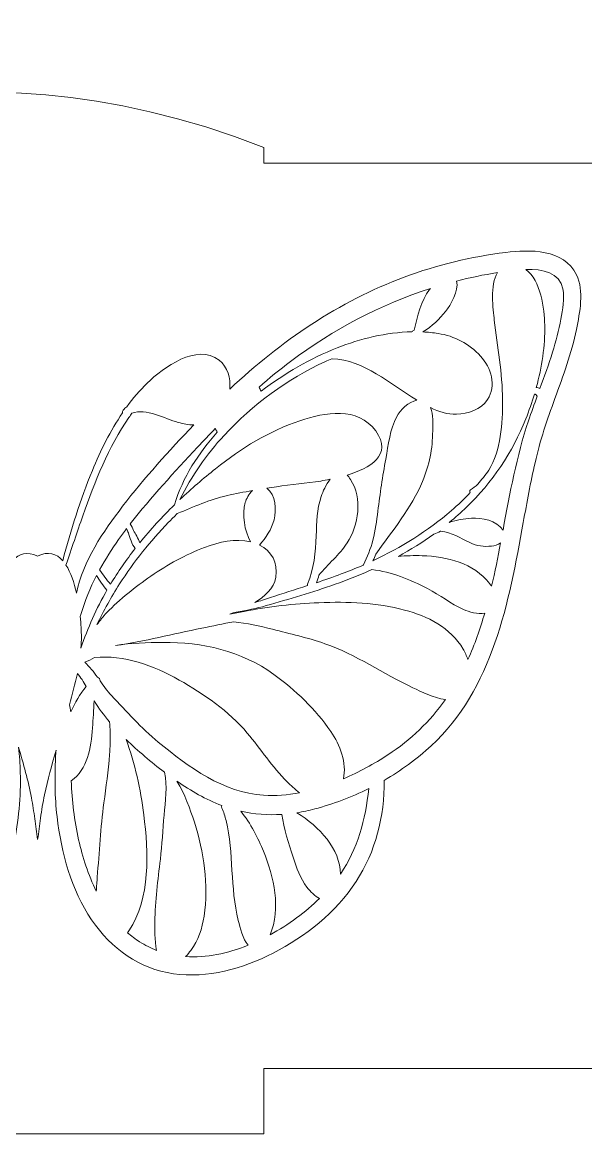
# Model space of a CAD drawing. Header units: millimetres. Extents: x -390 to 773, y -263 to 188.
# Drawn here: x 319.3 to 350.4, y -196.1 to -134.7 of the extents above; entities that cross this region are included whole.
import ezdxf

# ---------------------------------------------------------------- set-up
doc = ezdxf.new("R2010")
doc.units = ezdxf.units.MM
doc.header["$MEASUREMENT"] = 0
doc.layers.add('Layer 1', color=7, linetype='Continuous')

msp = doc.modelspace()

# ---------------------------------------------------------------- linework, layer by layer
at = {"layer": 'Layer 1', "color": 140, "lineweight": 18}
msp.add_open_spline([(150.1144, -192.49), (150.1144, -192.49), (150.1144, -145.6684), (150.1144, -145.6684), (150.1144, -145.6684), (150.1144, -145.6684), (150.0709, -142.6385), (153.3799, -142.49), (153.3799, -142.49), (153.3799, -142.49), (155.6145, -142.49), (155.6145, -142.49), (155.6145, -142.49), (155.6145, -142.49), (155.6145, -171.8706), (155.6145, -171.8706), (155.6145, -171.8706), (155.6145, -171.8706), (159.6145, -171.8706), (159.6145, -171.8706), (159.6145, -171.8706), (159.6145, -171.8706), (159.6145, -142.49), (159.6145, -142.49), (159.6145, -142.49), (159.6145, -142.49), (302.6146, -142.49), (302.6146, -142.49), (302.6146, -142.49), (302.6146, -142.49), (302.6146, -141.7025), (302.6146, -141.7025), (302.6146, -141.7025), (302.6146, -141.7025), (315.1467, -134.7134), (332.6146, -141.6368), (332.6146, -141.6368), (332.6146, -141.6368), (332.6146, -142.49), (332.6146, -142.49), (332.6146, -142.49), (332.6146, -142.49), (475.6146, -142.49), (475.6146, -142.49), (475.6146, -142.49), (475.6146, -142.49), (475.6146, -171.8706), (475.6146, -171.8706), (475.6146, -171.8706), (475.6146, -171.8706), (479.6146, -171.8706), (479.6146, -171.8706), (479.6146, -171.8706), (479.6146, -171.8706), (479.6146, -142.49), (479.6146, -142.49), (479.6146, -142.49), (479.6146, -142.49), (481.855, -142.49), (481.855, -142.49), (481.855, -142.49), (481.855, -142.49), (484.721, -142.3469), (485.1145, -145.5984), (485.1145, -145.5984), (485.1145, -145.5984), (485.1146, -192.49), (485.1146, -192.49), (485.1146, -192.49), (485.1146, -192.49), (436.7013, -192.49), (436.7013, -192.49), (436.7013, -192.49), (436.7013, -192.49), (436.7013, -196.09), (436.7013, -196.09), (436.7013, -196.09), (436.7013, -196.09), (406.7012, -196.09), (406.7012, -196.09), (406.7012, -196.09), (406.7012, -196.09), (406.7012, -192.49), (406.7012, -192.49), (406.7012, -192.49), (406.7012, -192.49), (332.6146, -192.49), (332.6146, -192.49), (332.6146, -192.49), (332.6146, -192.49), (332.6146, -196.09), (332.6146, -196.09), (332.6146, -196.09), (332.6146, -196.09), (302.6146, -196.09), (302.6146, -196.09), (302.6146, -196.09), (302.6146, -196.09), (302.6146, -192.49), (302.6146, -192.49), (302.6146, -192.49), (302.6146, -192.49), (228.5381, -192.49), (228.5381, -192.49), (228.5381, -192.49), (228.5381, -192.49), (228.5381, -196.09), (228.5381, -196.09), (228.5381, -196.09), (228.5381, -196.09), (198.5381, -196.09), (198.5381, -196.09), (198.5381, -196.09), (198.5381, -196.09), (198.5381, -192.49), (198.5381, -192.49), (198.5381, -192.49), (198.5381, -192.49), (150.1144, -192.49), (150.1144, -192.49)], degree=3, knots=[0, 0, 0, 0, 0.0322581, 0.0322581, 0.0322581, 0.0322581, 0.0645161, 0.0645161, 0.0645161, 0.0645161, 0.0967742, 0.0967742, 0.0967742, 0.0967742, 0.1290323, 0.1290323, 0.1290323, 0.1290323, 0.1612903, 0.1612903, 0.1612903, 0.1612903, 0.1935484, 0.1935484, 0.1935484, 0.1935484, 0.2258065, 0.2258065, 0.2258065, 0.2258065, 0.2580645, 0.2580645, 0.2580645, 0.2580645, 0.2903226, 0.2903226, 0.2903226, 0.2903226, 0.3225806, 0.3225806, 0.3225806, 0.3225806, 0.3548387, 0.3548387, 0.3548387, 0.3548387, 0.3870968, 0.3870968, 0.3870968, 0.3870968, 0.4193548, 0.4193548, 0.4193548, 0.4193548, 0.4516129, 0.4516129, 0.4516129, 0.4516129, 0.483871, 0.483871, 0.483871, 0.483871, 0.516129, 0.516129, 0.516129, 0.516129, 0.5483871, 0.5483871, 0.5483871, 0.5483871, 0.5806452, 0.5806452, 0.5806452, 0.5806452, 0.6129032, 0.6129032, 0.6129032, 0.6129032, 0.6451613, 0.6451613, 0.6451613, 0.6451613, 0.6774194, 0.6774194, 0.6774194, 0.6774194, 0.7096774, 0.7096774, 0.7096774, 0.7096774, 0.7419355, 0.7419355, 0.7419355, 0.7419355, 0.7741935, 0.7741935, 0.7741935, 0.7741935, 0.8064516, 0.8064516, 0.8064516, 0.8064516, 0.8387097, 0.8387097, 0.8387097, 0.8387097, 0.8709677, 0.8709677, 0.8709677, 0.8709677, 0.9032258, 0.9032258, 0.9032258, 0.9032258, 0.9354839, 0.9354839, 0.9354839, 0.9354839, 1, 1, 1, 1], dxfattribs=at)
at = {"layer": 'Layer 1', "color": 240, "lineweight": 9}
for points, knots in [([(290.3851, -148.5879), (290.6941, -147.9404), (291.3772, -147.5984), (292.022, -147.4572), (292.022, -147.4572), (293.5086, -147.1316), (295.159, -147.515), (296.6202, -147.8345), (296.6202, -147.8345), (298.8595, -148.3239), (301.0271, -149.1413), (303.0651, -150.2254), (303.0651, -150.2254), (305.4468, -151.4925), (307.5491, -153.1546), (309.5065, -155.0039), (309.5065, -155.0039), (309.4639, -154.5426), (309.5526, -154.0748), (309.8001, -153.6973), (309.8001, -153.6973), (310.6918, -152.3362), (312.6287, -153.4599), (313.5448, -154.1841), (313.5448, -154.1841), (314.1784, -154.6851), (314.7238, -155.2905), (315.2025, -155.9542), (315.2025, -155.9542), (315.2695, -156.0013), (315.3319, -156.0584), (315.3877, -156.1278), (315.3877, -156.1278), (315.4251, -156.1738), (315.4367, -156.23), (315.4309, -156.2836), (315.4309, -156.2836), (315.9412, -157.044), (316.3731, -157.8674), (316.7545, -158.6898), (316.7545, -158.6898), (317.6067, -160.5278), (318.2117, -162.4809), (318.7324, -164.445), (318.7324, -164.445), (319.0763, -164.0523), (319.5277, -163.9031), (320.1155, -164.2012), (320.1155, -164.2012), (320.7051, -163.9016), (321.1563, -164.0513), (321.5002, -164.445), (321.5002, -164.445), (321.9512, -162.7503), (322.4729, -161.0847), (323.1391, -159.4648), (323.1391, -159.4648), (323.5917, -158.3641), (324.1304, -157.2711), (324.8006, -156.2846), (324.8006, -156.2846), (324.7945, -156.2309), (324.8062, -156.1743), (324.8437, -156.1278), (324.8437, -156.1278), (324.9026, -156.0548), (324.9683, -155.9954), (325.0391, -155.9472), (325.0391, -155.9472), (325.3802, -155.4802), (325.7531, -155.0406), (326.1644, -154.6406), (326.1644, -154.6406), (327.0546, -153.7748), (328.9232, -152.4214), (330.1344, -153.3747), (330.1344, -153.3747), (330.6216, -153.7581), (330.7861, -154.3675), (330.7254, -154.9715), (330.7254, -154.9715), (333.5611, -152.3168), (336.7506, -150.1332), (340.3656, -148.7862), (340.3656, -148.7862), (342.1739, -148.1122), (344.0673, -147.6645), (345.9731, -147.4273), (345.9731, -147.4273), (347.2797, -147.2647), (349.1878, -147.2084), (349.8798, -148.6579), (349.8798, -148.6579), (350.3125, -149.5644), (350.0658, -150.7347), (349.8767, -151.6734), (349.8767, -151.6734), (349.6128, -152.9838), (349.1382, -154.2426), (348.6852, -155.4911), (348.6852, -155.4911), (348.2623, -156.6569), (347.8688, -157.8206), (347.5915, -159.0349), (347.5915, -159.0349), (347.3426, -160.1249), (347.1403, -161.2273), (346.9438, -162.3288), (346.9438, -162.3288), (346.1545, -166.755), (345.2355, -171.5439), (341.8581, -174.664), (341.8581, -174.664), (341.0618, -175.3999), (340.1833, -176.0378), (339.251, -176.576), (339.251, -176.576), (339.2904, -178.5533), (338.7767, -180.5197), (337.7092, -182.1604), (337.7092, -182.1604), (336.5849, -183.8888), (334.903, -185.1929), (333.1277, -186.1106), (333.1277, -186.1106), (331.4317, -186.9875), (329.508, -187.5216), (327.611, -187.2513), (327.611, -187.2513), (325.7302, -186.9835), (324.187, -185.8717), (323.093, -184.275), (323.093, -184.275), (321.9613, -182.6234), (321.4265, -180.5679), (321.1881, -178.577), (321.1881, -178.577), (321.058, -177.4901), (321.0528, -176.3978), (321.1033, -175.3056), (321.1033, -175.3056), (321.1092, -175.1719), (321.1183, -175.0391), (321.1293, -174.9063), (321.1293, -174.9063), (320.8942, -175.7226), (320.6705, -176.5406), (320.4931, -177.3756), (320.4931, -177.3756), (320.4028, -177.8012), (320.3352, -178.2311), (320.2743, -178.6622), (320.2743, -178.6622), (320.2193, -179.0532), (320.1688, -179.445), (320.1142, -179.836), (320.1142, -179.836), (320.0593, -179.4557), (320.0087, -179.0746), (319.955, -178.6938), (319.955, -178.6938), (319.9007, -178.3077), (319.8426, -177.9222), (319.7704, -177.5387), (319.7704, -177.5387), (319.5925, -176.5939), (319.3341, -175.6676), (319.062, -174.7476), (319.062, -174.7476), (319.1098, -175.2099), (319.1471, -175.6736), (319.1579, -176.1411), (319.1579, -176.1411), (319.1887, -177.4777), (319.0632, -178.8226), (318.7993, -180.1304), (318.7993, -180.1304), (318.3441, -182.3861), (317.3052, -184.6129), (315.527, -186.0302), (315.527, -186.0302), (312.3277, -188.5801), (307.8525, -186.9755), (304.9514, -184.7373), (304.9514, -184.7373), (302.4261, -182.789), (300.9144, -179.8697), (300.9797, -176.5725), (300.9797, -176.5725), (299.041, -175.4642), (297.3527, -173.9103), (296.1841, -171.938), (296.1841, -171.938), (293.8714, -168.0355), (293.6068, -163.2702), (292.6108, -158.9081), (292.6108, -158.9081), (292.0344, -156.3828), (290.8364, -154.065), (290.324, -151.5212), (290.324, -151.5212), (290.1337, -150.5768), (289.9558, -149.4871), (290.3851, -148.5879)], [0, 0, 0, 0, 0.0192308, 0.0192308, 0.0192308, 0.0192308, 0.0384615, 0.0384615, 0.0384615, 0.0384615, 0.0576923, 0.0576923, 0.0576923, 0.0576923, 0.0769231, 0.0769231, 0.0769231, 0.0769231, 0.0961538, 0.0961538, 0.0961538, 0.0961538, 0.1153846, 0.1153846, 0.1153846, 0.1153846, 0.1346154, 0.1346154, 0.1346154, 0.1346154, 0.1538462, 0.1538462, 0.1538462, 0.1538462, 0.1730769, 0.1730769, 0.1730769, 0.1730769, 0.1923077, 0.1923077, 0.1923077, 0.1923077, 0.2115385, 0.2115385, 0.2115385, 0.2115385, 0.2307692, 0.2307692, 0.2307692, 0.2307692, 0.25, 0.25, 0.25, 0.25, 0.2692308, 0.2692308, 0.2692308, 0.2692308, 0.2884615, 0.2884615, 0.2884615, 0.2884615, 0.3076923, 0.3076923, 0.3076923, 0.3076923, 0.3269231, 0.3269231, 0.3269231, 0.3269231, 0.3461538, 0.3461538, 0.3461538, 0.3461538, 0.3653846, 0.3653846, 0.3653846, 0.3653846, 0.3846154, 0.3846154, 0.3846154, 0.3846154, 0.4038462, 0.4038462, 0.4038462, 0.4038462, 0.4230769, 0.4230769, 0.4230769, 0.4230769, 0.4423077, 0.4423077, 0.4423077, 0.4423077, 0.4615385, 0.4615385, 0.4615385, 0.4615385, 0.4807692, 0.4807692, 0.4807692, 0.4807692, 0.5, 0.5, 0.5, 0.5, 0.5192308, 0.5192308, 0.5192308, 0.5192308, 0.5384615, 0.5384615, 0.5384615, 0.5384615, 0.5576923, 0.5576923, 0.5576923, 0.5576923, 0.5769231, 0.5769231, 0.5769231, 0.5769231, 0.5961538, 0.5961538, 0.5961538, 0.5961538, 0.6153846, 0.6153846, 0.6153846, 0.6153846, 0.6346154, 0.6346154, 0.6346154, 0.6346154, 0.6538462, 0.6538462, 0.6538462, 0.6538462, 0.6730769, 0.6730769, 0.6730769, 0.6730769, 0.6923077, 0.6923077, 0.6923077, 0.6923077, 0.7115385, 0.7115385, 0.7115385, 0.7115385, 0.7307692, 0.7307692, 0.7307692, 0.7307692, 0.75, 0.75, 0.75, 0.75, 0.7692308, 0.7692308, 0.7692308, 0.7692308, 0.7884615, 0.7884615, 0.7884615, 0.7884615, 0.8076923, 0.8076923, 0.8076923, 0.8076923, 0.8269231, 0.8269231, 0.8269231, 0.8269231, 0.8461538, 0.8461538, 0.8461538, 0.8461538, 0.8653846, 0.8653846, 0.8653846, 0.8653846, 0.8846154, 0.8846154, 0.8846154, 0.8846154, 0.9038462, 0.9038462, 0.9038462, 0.9038462, 0.9230769, 0.9230769, 0.9230769, 0.9230769, 0.9423077, 0.9423077, 0.9423077, 0.9423077, 0.9615385, 0.9615385, 0.9615385, 0.9615385, 1, 1, 1, 1]), ([(348.5574, -152.9371), (348.5574, -152.9371), (348.5574, -152.9371), (348.5574, -152.9371), (348.5574, -152.9371), (348.7464, -152.3364), (348.9042, -151.7258), (349.0224, -151.1058), (349.0224, -151.1058), (349.1229, -150.5782), (349.2267, -149.9754), (349.1251, -149.4398), (349.1251, -149.4398), (348.9527, -148.5311), (348.0031, -148.341), (347.0805, -148.3623), (347.0805, -148.3623), (347.9099, -148.9723), (348.1, -150.5207), (348.1243, -151.4437), (348.1243, -151.4437), (348.155, -152.5892), (347.9693, -153.7564), (347.6617, -154.8766), (347.6617, -154.8766), (347.7294, -154.8807), (347.801, -154.903), (347.8647, -154.938), (347.8647, -154.938), (348.1061, -154.275), (348.3451, -153.6111), (348.5574, -152.9371)], [0, 0, 0, 0, 0.1111111, 0.1111111, 0.1111111, 0.1111111, 0.2222222, 0.2222222, 0.2222222, 0.2222222, 0.3333333, 0.3333333, 0.3333333, 0.3333333, 0.4444444, 0.4444444, 0.4444444, 0.4444444, 0.5555556, 0.5555556, 0.5555556, 0.5555556, 0.6666667, 0.6666667, 0.6666667, 0.6666667, 0.7777778, 0.7777778, 0.7777778, 0.7777778, 1, 1, 1, 1]), ([(343.2513, -149.0048), (343.2513, -149.0048), (343.2513, -149.0048), (343.2513, -149.0048), (343.2513, -149.0048), (343.403, -149.5491), (342.9322, -150.3254), (342.6471, -150.6858), (342.6471, -150.6858), (342.3355, -151.0798), (341.8834, -151.5173), (341.3942, -151.8146), (341.3942, -151.8146), (341.6784, -151.8283), (341.9606, -151.8545), (342.2384, -151.8986), (342.2384, -151.8986), (343.1441, -152.0422), (343.95, -152.458), (344.582, -153.1513), (344.582, -153.1513), (345.1617, -153.7873), (345.4747, -154.7764), (344.9653, -155.5528), (344.9653, -155.5528), (344.5956, -156.1163), (343.874, -156.3391), (343.2551, -156.3602), (343.2551, -156.3602), (342.7594, -156.377), (342.2724, -156.2164), (341.8148, -155.9955), (341.8148, -155.9955), (341.9818, -156.3757), (341.9382, -156.9145), (341.9373, -157.2792), (341.9373, -157.2792), (341.9351, -158.2553), (341.7491, -159.1703), (341.3767, -160.0651), (341.3767, -160.0651), (340.7614, -161.5429), (339.717, -162.7795), (338.8024, -164.077), (338.8024, -164.077), (338.7531, -164.2051), (338.6972, -164.3287), (338.6341, -164.4467), (338.6341, -164.4467), (340.1856, -163.719), (341.6628, -162.8076), (342.9737, -161.6785), (342.9737, -161.6785), (343.336, -161.3665), (343.684, -161.0324), (344.0158, -160.6789), (344.0158, -160.6789), (343.9806, -160.6457), (343.9753, -160.5754), (344.0238, -160.5425), (344.0238, -160.5425), (344.1684, -160.4445), (344.301, -160.3378), (344.4236, -160.2237), (344.4236, -160.2237), (344.6372, -159.9751), (344.8426, -159.7183), (345.0398, -159.4539), (345.0398, -159.4539), (345.7021, -158.3414), (345.812, -156.8794), (345.7989, -155.5696), (345.7989, -155.5696), (345.784, -154.0795), (345.5145, -152.6375), (345.34, -151.1659), (345.34, -151.1659), (345.2664, -150.5476), (345.1004, -149.2245), (345.512, -148.5373), (345.512, -148.5373), (344.7485, -148.659), (343.9944, -148.8148), (343.2513, -149.0048)], [0, 0, 0, 0, 0.0454545, 0.0454545, 0.0454545, 0.0454545, 0.0909091, 0.0909091, 0.0909091, 0.0909091, 0.1363636, 0.1363636, 0.1363636, 0.1363636, 0.1818182, 0.1818182, 0.1818182, 0.1818182, 0.2272727, 0.2272727, 0.2272727, 0.2272727, 0.2727273, 0.2727273, 0.2727273, 0.2727273, 0.3181818, 0.3181818, 0.3181818, 0.3181818, 0.3636364, 0.3636364, 0.3636364, 0.3636364, 0.4090909, 0.4090909, 0.4090909, 0.4090909, 0.4545455, 0.4545455, 0.4545455, 0.4545455, 0.5, 0.5, 0.5, 0.5, 0.5454545, 0.5454545, 0.5454545, 0.5454545, 0.5909091, 0.5909091, 0.5909091, 0.5909091, 0.6363636, 0.6363636, 0.6363636, 0.6363636, 0.6818182, 0.6818182, 0.6818182, 0.6818182, 0.7272727, 0.7272727, 0.7272727, 0.7272727, 0.7727273, 0.7727273, 0.7727273, 0.7727273, 0.8181818, 0.8181818, 0.8181818, 0.8181818, 0.8636364, 0.8636364, 0.8636364, 0.8636364, 0.9090909, 0.9090909, 0.9090909, 0.9090909, 1, 1, 1, 1]), ([(334.0794, -153.4478), (334.0794, -153.4478), (334.0794, -153.4478), (334.0794, -153.4478), (334.0794, -153.4478), (333.4838, -153.8948), (332.9057, -154.3669), (332.3426, -154.8582), (332.3426, -154.8582), (332.3807, -154.9392), (332.4224, -155.0162), (332.4659, -155.0887), (332.4659, -155.0887), (333.75, -154.0965), (335.1644, -153.2807), (336.6536, -152.6955), (336.6536, -152.6955), (337.9372, -152.1915), (339.3759, -151.8371), (340.7848, -151.8061), (340.7848, -151.8061), (340.8271, -151.7729), (340.8702, -151.7407), (340.9139, -151.709), (340.9139, -151.709), (341.0956, -150.9478), (341.2856, -150.0874), (341.7697, -149.471), (341.7697, -149.471), (341.7817, -149.4559), (341.7955, -149.4384), (341.8114, -149.4192), (341.8114, -149.4192), (339.0514, -150.304), (336.4562, -151.6642), (334.0794, -153.4478)], [0, 0, 0, 0, 0.1, 0.1, 0.1, 0.1, 0.2, 0.2, 0.2, 0.2, 0.3, 0.3, 0.3, 0.3, 0.4, 0.4, 0.4, 0.4, 0.5, 0.5, 0.5, 0.5, 0.6, 0.6, 0.6, 0.6, 0.7, 0.7, 0.7, 0.7, 0.8, 0.8, 0.8, 0.8, 1, 1, 1, 1]), ([(339.3426, -158.8351), (339.3426, -158.8351), (339.3426, -158.8351), (339.3426, -158.8351), (339.3426, -158.8351), (339.4866, -158.0332), (339.5768, -157.2119), (339.9556, -156.484), (339.9556, -156.484), (340.1383, -156.133), (340.6065, -155.6658), (341.0628, -155.5797), (341.0628, -155.5797), (341.0558, -155.5757), (341.0486, -155.5715), (341.0416, -155.5674), (341.0416, -155.5674), (339.573, -154.6804), (338.1494, -153.3565), (336.3753, -153.3007), (336.3753, -153.3007), (336.3728, -153.3005), (336.3705, -153.2998), (336.3681, -153.2996), (336.3681, -153.2996), (336.247, -153.3506), (336.1268, -153.4024), (336.0087, -153.4555), (336.0087, -153.4555), (333.9118, -154.3977), (331.9997, -155.8202), (330.4133, -157.5312), (330.4133, -157.5312), (329.4497, -158.5707), (328.6101, -159.7742), (327.977, -161.0705), (327.977, -161.0705), (328.6112, -160.47), (329.2706, -159.9016), (329.9445, -159.3667), (329.9445, -159.3667), (331.3879, -158.2208), (332.8728, -157.3002), (334.6064, -156.7184), (334.6064, -156.7184), (335.9777, -156.2584), (337.7957, -155.9047), (338.7883, -157.2833), (338.7883, -157.2833), (339.7493, -158.6179), (338.4634, -159.3395), (337.204, -159.7205), (337.204, -159.7205), (337.2689, -159.7794), (337.3338, -159.857), (337.398, -159.9569), (337.398, -159.9569), (338.0691, -161.0022), (337.8501, -162.4793), (337.2123, -163.462), (337.2123, -163.462), (336.7847, -164.1208), (336.1485, -164.636), (335.6543, -165.2486), (335.6543, -165.2486), (335.6151, -165.3878), (335.5679, -165.526), (335.5115, -165.6624), (335.5115, -165.6624), (335.9726, -165.5091), (336.4321, -165.3504), (336.8881, -165.1802), (336.8881, -165.1802), (337.2916, -165.0293), (337.6923, -164.8675), (338.0893, -164.6941), (338.0893, -164.6941), (338.0966, -164.6892), (338.1038, -164.6841), (338.1113, -164.6794), (338.1113, -164.6794), (338.3088, -164.2224), (338.5127, -163.7923), (338.6395, -163.3046), (338.6395, -163.3046), (338.7754, -162.7827), (338.8464, -162.2421), (338.9113, -161.7069), (338.9113, -161.7069), (339.0287, -160.7386), (339.1707, -159.7936), (339.3426, -158.8351)], [0, 0, 0, 0, 0.0416667, 0.0416667, 0.0416667, 0.0416667, 0.0833333, 0.0833333, 0.0833333, 0.0833333, 0.125, 0.125, 0.125, 0.125, 0.1666667, 0.1666667, 0.1666667, 0.1666667, 0.2083333, 0.2083333, 0.2083333, 0.2083333, 0.25, 0.25, 0.25, 0.25, 0.2916667, 0.2916667, 0.2916667, 0.2916667, 0.3333333, 0.3333333, 0.3333333, 0.3333333, 0.375, 0.375, 0.375, 0.375, 0.4166667, 0.4166667, 0.4166667, 0.4166667, 0.4583333, 0.4583333, 0.4583333, 0.4583333, 0.5, 0.5, 0.5, 0.5, 0.5416667, 0.5416667, 0.5416667, 0.5416667, 0.5833333, 0.5833333, 0.5833333, 0.5833333, 0.625, 0.625, 0.625, 0.625, 0.6666667, 0.6666667, 0.6666667, 0.6666667, 0.7083333, 0.7083333, 0.7083333, 0.7083333, 0.75, 0.75, 0.75, 0.75, 0.7916667, 0.7916667, 0.7916667, 0.7916667, 0.8333333, 0.8333333, 0.8333333, 0.8333333, 0.875, 0.875, 0.875, 0.875, 0.9166667, 0.9166667, 0.9166667, 0.9166667, 1, 1, 1, 1]), ([(347.229, -156.7216), (347.229, -156.7216), (347.229, -156.7216), (347.229, -156.7216), (347.229, -156.7216), (347.3836, -156.2641), (347.5472, -155.8103), (347.7123, -155.3568), (347.7123, -155.3568), (347.7066, -155.3521), (347.7007, -155.3482), (347.6955, -155.3429), (347.6955, -155.3429), (347.6794, -155.3277), (347.6658, -155.3102), (347.6547, -155.2904), (347.6547, -155.2904), (347.6577, -155.2945), (347.6596, -155.2972), (347.6618, -155.3004), (347.6618, -155.3004), (347.6623, -155.3009), (347.6625, -155.3011), (347.6634, -155.3016), (347.6634, -155.3016), (347.6628, -155.3014), (347.6624, -155.301), (347.662, -155.3008), (347.662, -155.3008), (347.6863, -155.3345), (347.6632, -155.3049), (347.6538, -155.2955), (347.6538, -155.2955), (347.6524, -155.2944), (347.6521, -155.2941), (347.651, -155.2931), (347.651, -155.2931), (347.6436, -155.2877), (347.6362, -155.2823), (347.6286, -155.2775), (347.6286, -155.2775), (347.6158, -155.2692), (347.6022, -155.262), (347.5888, -155.2548), (347.5888, -155.2548), (347.5846, -155.2536), (347.5671, -155.2465), (347.5563, -155.2433), (347.5563, -155.2433), (347.416, -155.7097), (347.2564, -156.167), (347.0833, -156.6089), (347.0833, -156.6089), (346.3537, -158.4711), (345.2147, -160.1293), (343.8032, -161.491), (343.8032, -161.491), (343.498, -161.7853), (343.1803, -162.0656), (342.8528, -162.3331), (342.8528, -162.3331), (343.2496, -162.1992), (343.6643, -162.1288), (344.08, -162.1056), (344.08, -162.1056), (344.6403, -162.0744), (345.4781, -162.2156), (345.8234, -162.7569), (345.8234, -162.7569), (346.2023, -160.7169), (346.5698, -158.6728), (347.229, -156.7216)], [0, 0, 0, 0, 0.0526316, 0.0526316, 0.0526316, 0.0526316, 0.1052632, 0.1052632, 0.1052632, 0.1052632, 0.1578947, 0.1578947, 0.1578947, 0.1578947, 0.2105263, 0.2105263, 0.2105263, 0.2105263, 0.2631579, 0.2631579, 0.2631579, 0.2631579, 0.3157895, 0.3157895, 0.3157895, 0.3157895, 0.3684211, 0.3684211, 0.3684211, 0.3684211, 0.4210526, 0.4210526, 0.4210526, 0.4210526, 0.4736842, 0.4736842, 0.4736842, 0.4736842, 0.5263158, 0.5263158, 0.5263158, 0.5263158, 0.5789474, 0.5789474, 0.5789474, 0.5789474, 0.6315789, 0.6315789, 0.6315789, 0.6315789, 0.6842105, 0.6842105, 0.6842105, 0.6842105, 0.7368421, 0.7368421, 0.7368421, 0.7368421, 0.7894737, 0.7894737, 0.7894737, 0.7894737, 0.8421053, 0.8421053, 0.8421053, 0.8421053, 0.8947368, 0.8947368, 0.8947368, 0.8947368, 1, 1, 1, 1]), ([(325.1589, -156.5367), (325.1589, -156.5367), (325.1589, -156.5367), (325.1589, -156.5367), (325.1589, -156.5367), (324.0348, -158.1752), (323.2704, -160.0786), (322.611, -161.9627), (322.611, -161.9627), (322.2942, -162.8683), (321.9917, -163.7802), (321.679, -164.6867), (321.679, -164.6867), (321.9408, -165.0959), (322.1273, -165.6566), (322.2575, -166.2394), (322.2575, -166.2394), (322.6204, -164.4479), (323.7395, -162.8368), (324.8105, -161.4385), (324.8105, -161.4385), (326.0191, -159.8608), (327.3725, -158.3842), (328.7431, -156.9528), (328.7431, -156.9528), (328.4562, -156.9464), (328.1623, -156.8899), (327.872, -156.8096), (327.872, -156.8096), (327.1576, -156.6123), (326.0999, -156.0181), (325.3255, -156.3003), (325.3255, -156.3003), (325.2692, -156.3786), (325.2133, -156.4575), (325.1589, -156.5367)], [0, 0, 0, 0, 0.1, 0.1, 0.1, 0.1, 0.2, 0.2, 0.2, 0.2, 0.3, 0.3, 0.3, 0.3, 0.4, 0.4, 0.4, 0.4, 0.5, 0.5, 0.5, 0.5, 0.6, 0.6, 0.6, 0.6, 0.7, 0.7, 0.7, 0.7, 0.8, 0.8, 0.8, 0.8, 1, 1, 1, 1]), ([(325.4188, -162.7863), (325.4188, -162.7863), (325.4188, -162.7863), (325.4188, -162.7863), (325.4188, -162.7863), (325.4963, -162.9515), (325.6781, -163.2151), (325.7558, -163.458), (325.7558, -163.458), (326.3548, -162.7195), (327.0001, -162.0196), (327.6775, -161.3584), (327.6775, -161.3584), (328.1307, -159.8371), (329.0026, -158.507), (330.0399, -157.3438), (330.0399, -157.3438), (330.0017, -157.2805), (329.9647, -157.2165), (329.9292, -157.152), (329.9292, -157.152), (329.5984, -157.4906), (329.2723, -157.8335), (328.9501, -158.18), (328.9501, -158.18), (327.6725, -159.5529), (326.3867, -160.9229), (325.2344, -162.4125), (325.2344, -162.4125), (325.2978, -162.5355), (325.3592, -162.6596), (325.4188, -162.7863)], [0, 0, 0, 0, 0.1111111, 0.1111111, 0.1111111, 0.1111111, 0.2222222, 0.2222222, 0.2222222, 0.2222222, 0.3333333, 0.3333333, 0.3333333, 0.3333333, 0.4444444, 0.4444444, 0.4444444, 0.4444444, 0.5555556, 0.5555556, 0.5555556, 0.5555556, 0.6666667, 0.6666667, 0.6666667, 0.6666667, 0.7777778, 0.7777778, 0.7777778, 0.7777778, 1, 1, 1, 1]), ([(335.7734, -160.9092), (335.7734, -160.9092), (335.7734, -160.9092), (335.7734, -160.9092), (335.7734, -160.9092), (335.8668, -160.628), (336.0484, -160.2379), (336.2763, -159.9514), (336.2763, -159.9514), (336.0818, -159.9912), (335.9067, -160.0224), (335.7633, -160.0467), (335.7633, -160.0467), (334.9474, -160.1847), (334.1216, -160.2361), (333.3051, -160.3654), (333.3051, -160.3654), (333.1297, -160.3929), (332.9542, -160.4203), (332.779, -160.4476), (332.779, -160.4476), (333.2726, -160.8187), (333.3223, -161.6292), (333.1744, -162.1904), (333.1744, -162.1904), (333.0345, -162.7216), (332.7214, -163.1754), (332.3778, -163.5818), (332.3778, -163.5818), (333.04, -163.9091), (333.4042, -164.5647), (333.2703, -165.3609), (333.2703, -165.3609), (333.1653, -165.9862), (332.6478, -166.433), (332.1207, -166.7545), (332.1207, -166.7545), (332.4028, -166.6689), (332.6832, -166.5747), (332.9698, -166.4812), (332.9698, -166.4812), (333.6514, -166.259), (334.3353, -166.046), (335.0168, -165.8249), (335.0168, -165.8249), (335.0139, -165.7974), (335.0173, -165.7681), (335.0298, -165.7368), (335.0298, -165.7368), (335.3767, -164.873), (335.4623, -163.9972), (335.5008, -163.0679), (335.5008, -163.0679), (335.5314, -162.3251), (335.5385, -161.6173), (335.7734, -160.9092)], [0, 0, 0, 0, 0.0666667, 0.0666667, 0.0666667, 0.0666667, 0.1333333, 0.1333333, 0.1333333, 0.1333333, 0.2, 0.2, 0.2, 0.2, 0.2666667, 0.2666667, 0.2666667, 0.2666667, 0.3333333, 0.3333333, 0.3333333, 0.3333333, 0.4, 0.4, 0.4, 0.4, 0.4666667, 0.4666667, 0.4666667, 0.4666667, 0.5333333, 0.5333333, 0.5333333, 0.5333333, 0.6, 0.6, 0.6, 0.6, 0.6666667, 0.6666667, 0.6666667, 0.6666667, 0.7333333, 0.7333333, 0.7333333, 0.7333333, 0.8, 0.8, 0.8, 0.8, 0.8666667, 0.8666667, 0.8666667, 0.8666667, 1, 1, 1, 1]), ([(323.922, -167.3281), (323.922, -167.3281), (323.922, -167.3281), (323.922, -167.3281), (323.922, -167.3281), (324.661, -166.5591), (325.5049, -165.8975), (326.3726, -165.2976), (326.3726, -165.2976), (327.297, -164.6585), (328.2872, -164.1158), (329.3283, -163.7173), (329.3283, -163.7173), (330.1481, -163.4035), (331.0215, -163.2021), (331.8766, -163.4067), (331.8766, -163.4067), (331.5354, -162.7877), (331.405, -161.9164), (331.5831, -161.2344), (331.5831, -161.2344), (331.6354, -161.035), (331.7832, -160.7685), (331.9764, -160.5763), (331.9764, -160.5763), (331.5078, -160.6547), (331.0405, -160.7415), (330.5759, -160.8492), (330.5759, -160.8492), (329.6158, -161.0722), (328.7378, -161.4721), (327.8294, -161.8432), (327.8294, -161.8432), (327.6685, -162.0028), (327.5088, -162.1629), (327.352, -162.3234), (327.352, -162.3234), (326.3399, -163.36), (325.4292, -164.5041), (324.6378, -165.7328), (324.6378, -165.7328), (324.1745, -166.4522), (323.7707, -167.2041), (323.3925, -167.971), (323.3925, -167.971), (323.5539, -167.7448), (323.7291, -167.5291), (323.922, -167.3281)], [0, 0, 0, 0, 0.0769231, 0.0769231, 0.0769231, 0.0769231, 0.1538462, 0.1538462, 0.1538462, 0.1538462, 0.2307692, 0.2307692, 0.2307692, 0.2307692, 0.3076923, 0.3076923, 0.3076923, 0.3076923, 0.3846154, 0.3846154, 0.3846154, 0.3846154, 0.4615385, 0.4615385, 0.4615385, 0.4615385, 0.5384615, 0.5384615, 0.5384615, 0.5384615, 0.6153846, 0.6153846, 0.6153846, 0.6153846, 0.6923077, 0.6923077, 0.6923077, 0.6923077, 0.7692308, 0.7692308, 0.7692308, 0.7692308, 0.8461538, 0.8461538, 0.8461538, 0.8461538, 1, 1, 1, 1]), ([(325.5094, -163.7675), (325.5094, -163.7675), (325.5094, -163.7675), (325.5094, -163.7675), (325.5094, -163.7675), (325.3119, -163.5756), (325.2072, -163.1212), (325.1248, -162.9159), (325.1248, -162.9159), (325.093, -162.8367), (325.0615, -162.7573), (325.0316, -162.6775), (325.0316, -162.6775), (324.8819, -162.8755), (324.7344, -163.0753), (324.59, -163.278), (324.59, -163.278), (324.2143, -163.806), (323.8559, -164.3636), (323.5361, -164.945), (323.5361, -164.945), (323.7328, -165.2169), (323.9223, -165.4947), (324.1369, -165.7509), (324.1369, -165.7509), (324.5539, -165.0621), (325.0143, -164.4011), (325.5094, -163.7675)], [0, 0, 0, 0, 0.125, 0.125, 0.125, 0.125, 0.25, 0.25, 0.25, 0.25, 0.375, 0.375, 0.375, 0.375, 0.5, 0.5, 0.5, 0.5, 0.625, 0.625, 0.625, 0.625, 0.75, 0.75, 0.75, 0.75, 1, 1, 1, 1]), ([(345.1945, -165.8597), (345.1945, -165.8597), (345.1945, -165.8597), (345.1945, -165.8597), (345.1945, -165.8597), (345.3799, -165.0659), (345.5396, -164.2639), (345.6918, -163.4595), (345.6918, -163.4595), (345.541, -163.5614), (345.3463, -163.6216), (345.1885, -163.6385), (345.1885, -163.6385), (344.7622, -163.6844), (344.3797, -163.6301), (343.9855, -163.4491), (343.9855, -163.4491), (343.4626, -163.209), (342.9692, -162.86), (342.3844, -162.8242), (342.3844, -162.8242), (342.3776, -162.8239), (342.3714, -162.8221), (342.3649, -162.821), (342.3649, -162.821), (342.2431, -162.8795), (342.123, -162.9421), (341.9975, -162.9862), (341.9975, -162.9862), (341.3701, -163.4348), (340.7136, -163.8407), (340.0394, -164.2085), (340.0394, -164.2085), (340.4775, -164.1659), (340.9189, -164.1567), (341.357, -164.1722), (341.357, -164.1722), (342.7404, -164.2209), (344.1756, -164.5606), (345.0913, -165.72), (345.0913, -165.72), (345.1263, -165.7645), (345.1612, -165.8114), (345.1945, -165.8597)], [0, 0, 0, 0, 0.0833333, 0.0833333, 0.0833333, 0.0833333, 0.1666667, 0.1666667, 0.1666667, 0.1666667, 0.25, 0.25, 0.25, 0.25, 0.3333333, 0.3333333, 0.3333333, 0.3333333, 0.4166667, 0.4166667, 0.4166667, 0.4166667, 0.5, 0.5, 0.5, 0.5, 0.5833333, 0.5833333, 0.5833333, 0.5833333, 0.6666667, 0.6666667, 0.6666667, 0.6666667, 0.75, 0.75, 0.75, 0.75, 0.8333333, 0.8333333, 0.8333333, 0.8333333, 1, 1, 1, 1]), ([(343.8876, -169.9089), (343.8876, -169.9089), (343.8876, -169.9089), (343.8876, -169.9089), (343.8876, -169.9089), (344.2604, -169.0726), (344.5592, -168.2125), (344.8114, -167.3376), (344.8114, -167.3376), (344.4211, -167.4145), (343.9628, -167.2834), (343.6409, -167.1397), (343.6409, -167.1397), (342.9418, -166.8269), (342.3337, -166.3327), (341.6525, -165.9845), (341.6525, -165.9845), (340.6532, -165.474), (339.6837, -165.0596), (338.5788, -164.9357), (338.5788, -164.9357), (338.5235, -164.9606), (338.4685, -164.9861), (338.4132, -165.0109), (338.4132, -165.0109), (337.1914, -165.5538), (335.925, -165.9774), (334.652, -166.3663), (334.652, -166.3663), (334.0176, -166.5601), (333.3818, -166.7476), (332.7444, -166.9293), (332.7444, -166.9293), (332.1876, -167.0879), (331.6537, -167.1797), (331.0891, -167.2888), (331.0891, -167.2888), (331.0302, -167.3003), (330.9714, -167.3146), (330.9134, -167.3318), (330.9134, -167.3318), (330.85, -167.3556), (330.7867, -167.3798), (330.7229, -167.4023), (330.7229, -167.4023), (330.9877, -167.3507), (331.2522, -167.2993), (331.5153, -167.2474), (331.5153, -167.2474), (332.8791, -166.9789), (334.2674, -166.8252), (335.6534, -166.7662), (335.6534, -166.7662), (337.2333, -166.6987), (338.8482, -166.7679), (340.3879, -167.1703), (340.3879, -167.1703), (341.6481, -167.4998), (342.9215, -168.1358), (343.6207, -169.3326), (343.6207, -169.3326), (343.7137, -169.492), (343.808, -169.691), (343.8876, -169.9089)], [0, 0, 0, 0, 0.0588235, 0.0588235, 0.0588235, 0.0588235, 0.1176471, 0.1176471, 0.1176471, 0.1176471, 0.1764706, 0.1764706, 0.1764706, 0.1764706, 0.2352941, 0.2352941, 0.2352941, 0.2352941, 0.2941176, 0.2941176, 0.2941176, 0.2941176, 0.3529412, 0.3529412, 0.3529412, 0.3529412, 0.4117647, 0.4117647, 0.4117647, 0.4117647, 0.4705882, 0.4705882, 0.4705882, 0.4705882, 0.5294118, 0.5294118, 0.5294118, 0.5294118, 0.5882353, 0.5882353, 0.5882353, 0.5882353, 0.6470588, 0.6470588, 0.6470588, 0.6470588, 0.7058824, 0.7058824, 0.7058824, 0.7058824, 0.7647059, 0.7647059, 0.7647059, 0.7647059, 0.8235294, 0.8235294, 0.8235294, 0.8235294, 0.8823529, 0.8823529, 0.8823529, 0.8823529, 1, 1, 1, 1]), ([(322.5068, -169.2742), (322.5068, -169.2742), (322.5068, -169.2742), (322.5068, -169.2742), (322.5068, -169.2742), (322.8747, -168.1501), (323.3623, -167.0838), (323.9446, -166.0758), (323.9446, -166.0758), (323.7279, -165.8241), (323.533, -165.55), (323.3688, -165.2573), (323.3688, -165.2573), (323.0107, -165.9494), (322.7114, -166.6727), (322.506, -167.4188), (322.506, -167.4188), (322.4966, -167.4526), (322.4804, -167.4793), (322.4606, -167.5008), (322.4606, -167.5008), (322.5097, -167.9595), (322.5291, -168.3666), (322.53, -168.645), (322.53, -168.645), (322.5306, -168.8548), (322.5222, -169.0645), (322.5068, -169.2742)], [0, 0, 0, 0, 0.125, 0.125, 0.125, 0.125, 0.25, 0.25, 0.25, 0.25, 0.375, 0.375, 0.375, 0.375, 0.5, 0.5, 0.5, 0.5, 0.625, 0.625, 0.625, 0.625, 0.75, 0.75, 0.75, 0.75, 1, 1, 1, 1]), ([(339.462, -175.166), (339.462, -175.166), (339.462, -175.166), (339.462, -175.166), (339.462, -175.166), (340.7276, -174.3419), (341.7833, -173.3219), (342.6376, -172.1166), (342.6376, -172.1166), (341.9973, -172.0288), (341.311, -171.6818), (340.8401, -171.4582), (340.8401, -171.4582), (339.2061, -170.6824), (337.6979, -169.6275), (335.9872, -169.0322), (335.9872, -169.0322), (335.0458, -168.7044), (334.0524, -168.473), (333.0878, -168.2292), (333.0878, -168.2292), (332.3874, -168.0519), (331.6674, -167.9062), (330.9455, -167.8154), (330.9455, -167.8154), (330.3568, -167.9308), (329.769, -168.0532), (329.1812, -168.1701), (329.1812, -168.1701), (327.5981, -168.4844), (326.0217, -168.9074), (324.4223, -169.1263), (324.4223, -169.1263), (324.4217, -169.1264), (324.4212, -169.1269), (324.4206, -169.1271), (324.4206, -169.1271), (325.2836, -168.9929), (326.1736, -168.965), (327.0399, -168.9576), (327.0399, -168.9576), (329.1919, -168.9396), (331.3704, -169.4174), (333.1627, -170.7237), (333.1627, -170.7237), (334.3482, -171.588), (335.4711, -172.6446), (336.3131, -173.8776), (336.3131, -173.8776), (336.8089, -174.6032), (337.2075, -175.6354), (337.005, -176.4958), (337.005, -176.4958), (337.8757, -176.1201), (338.7067, -175.6577), (339.462, -175.166)], [0, 0, 0, 0, 0.0666667, 0.0666667, 0.0666667, 0.0666667, 0.1333333, 0.1333333, 0.1333333, 0.1333333, 0.2, 0.2, 0.2, 0.2, 0.2666667, 0.2666667, 0.2666667, 0.2666667, 0.3333333, 0.3333333, 0.3333333, 0.3333333, 0.4, 0.4, 0.4, 0.4, 0.4666667, 0.4666667, 0.4666667, 0.4666667, 0.5333333, 0.5333333, 0.5333333, 0.5333333, 0.6, 0.6, 0.6, 0.6, 0.6666667, 0.6666667, 0.6666667, 0.6666667, 0.7333333, 0.7333333, 0.7333333, 0.7333333, 0.8, 0.8, 0.8, 0.8, 0.8666667, 0.8666667, 0.8666667, 0.8666667, 1, 1, 1, 1]), ([(323.418, -170.8806), (323.418, -170.8806), (323.418, -170.8806), (323.418, -170.8806), (323.418, -170.8806), (323.4998, -170.9027), (323.5663, -170.9954), (323.5633, -171.0841), (323.5633, -171.0841), (323.7629, -171.3643), (323.9628, -171.6433), (324.1903, -171.8877), (324.1903, -171.8877), (325.028, -172.788), (325.8345, -173.6816), (326.7814, -174.4613), (326.7814, -174.4613), (328.4748, -175.8555), (330.3765, -177.2559), (332.5948, -177.396), (332.5948, -177.396), (333.2536, -177.4379), (333.922, -177.3841), (334.5861, -177.2579), (334.5861, -177.2579), (334.3263, -177.0642), (334.0918, -176.8423), (333.9063, -176.6587), (333.9063, -176.6587), (333.0802, -175.8398), (332.4397, -174.8528), (331.692, -173.9619), (331.692, -173.9619), (330.6729, -172.7482), (329.2804, -171.8005), (327.9357, -171.0346), (327.9357, -171.0346), (326.5014, -170.2179), (324.8982, -169.6395), (323.251, -169.7949), (323.251, -169.7949), (323.0793, -169.89), (322.9047, -169.9776), (322.7253, -170.0532), (322.7253, -170.0532), (322.9843, -170.2956), (323.2048, -170.5842), (323.418, -170.8806)], [0, 0, 0, 0, 0.0769231, 0.0769231, 0.0769231, 0.0769231, 0.1538462, 0.1538462, 0.1538462, 0.1538462, 0.2307692, 0.2307692, 0.2307692, 0.2307692, 0.3076923, 0.3076923, 0.3076923, 0.3076923, 0.3846154, 0.3846154, 0.3846154, 0.3846154, 0.4615385, 0.4615385, 0.4615385, 0.4615385, 0.5384615, 0.5384615, 0.5384615, 0.5384615, 0.6153846, 0.6153846, 0.6153846, 0.6153846, 0.6923077, 0.6923077, 0.6923077, 0.6923077, 0.7692308, 0.7692308, 0.7692308, 0.7692308, 0.8461538, 0.8461538, 0.8461538, 0.8461538, 1, 1, 1, 1]), ([(321.9494, -172.7881), (321.9494, -172.7881), (321.9494, -172.7881), (321.9494, -172.7881), (321.9494, -172.7881), (322.1752, -172.2914), (322.4517, -171.7991), (322.7918, -171.3951), (322.7918, -171.3951), (322.6512, -171.1342), (322.5025, -170.8847), (322.3072, -170.6702), (322.3072, -170.6702), (322.188, -171.2547), (322.0317, -171.8342), (321.8655, -172.4068), (321.8655, -172.4068), (321.9022, -172.5326), (321.9298, -172.6597), (321.9494, -172.7881)], [0, 0, 0, 0, 0.1666667, 0.1666667, 0.1666667, 0.1666667, 0.3333333, 0.3333333, 0.3333333, 0.3333333, 0.5, 0.5, 0.5, 0.5, 0.6666667, 0.6666667, 0.6666667, 0.6666667, 1, 1, 1, 1]), ([(322.3781, -179.8574), (322.3781, -179.8574), (322.3781, -179.8574), (322.3781, -179.8574), (322.3781, -179.8574), (322.5964, -180.8262), (322.9083, -181.8017), (323.3524, -182.6934), (323.3524, -182.6934), (323.3662, -182.4269), (323.3893, -182.1644), (323.4091, -181.9151), (323.4091, -181.9151), (323.5178, -180.5495), (323.5907, -179.1822), (323.7727, -177.8243), (323.7727, -177.8243), (323.8919, -176.935), (324.0226, -176.0477), (324.0902, -175.1517), (324.0902, -175.1517), (324.1214, -174.7382), (324.13, -174.3233), (324.1201, -173.9084), (324.1201, -173.9084), (324.1158, -173.7209), (324.1004, -173.534), (324.0829, -173.3474), (324.0829, -173.3474), (323.777, -172.9827), (323.4948, -172.5984), (323.2332, -172.1857), (323.2332, -172.1857), (323.2158, -172.6848), (323.1754, -173.1829), (323.1436, -173.681), (323.1436, -173.681), (323.0728, -174.7887), (322.8684, -175.9596), (321.9685, -176.6076), (321.9685, -176.6076), (322.0154, -177.7015), (322.1375, -178.7891), (322.3781, -179.8574)], [0, 0, 0, 0, 0.0833333, 0.0833333, 0.0833333, 0.0833333, 0.1666667, 0.1666667, 0.1666667, 0.1666667, 0.25, 0.25, 0.25, 0.25, 0.3333333, 0.3333333, 0.3333333, 0.3333333, 0.4166667, 0.4166667, 0.4166667, 0.4166667, 0.5, 0.5, 0.5, 0.5, 0.5833333, 0.5833333, 0.5833333, 0.5833333, 0.6666667, 0.6666667, 0.6666667, 0.6666667, 0.75, 0.75, 0.75, 0.75, 0.8333333, 0.8333333, 0.8333333, 0.8333333, 1, 1, 1, 1]), ([(325.7486, -185.4901), (325.7486, -185.4901), (325.7486, -185.4901), (325.7486, -185.4901), (325.7486, -185.4901), (326.052, -185.683), (326.3656, -185.839), (326.6874, -185.9616), (326.6874, -185.9616), (326.5566, -185.4064), (326.5839, -184.7126), (326.588, -184.3907), (326.588, -184.3907), (326.6024, -183.2302), (326.7565, -182.0786), (326.8925, -180.9287), (326.8925, -180.9287), (326.9877, -180.1231), (327.0241, -179.2992), (327.102, -178.4893), (327.102, -178.4893), (327.1713, -177.7676), (327.2946, -176.8791), (327.12, -176.1253), (327.12, -176.1253), (326.3756, -175.5677), (325.6642, -174.9555), (325.0029, -174.3217), (325.0029, -174.3217), (325.497, -175.655), (325.7921, -177.0534), (325.9785, -178.4834), (325.9785, -178.4834), (326.2462, -180.5377), (326.347, -183.0935), (325.1572, -184.8807), (325.1572, -184.8807), (325.1309, -184.92), (325.1041, -184.9559), (325.0772, -184.99), (325.0772, -184.99), (325.287, -185.1711), (325.5107, -185.3386), (325.7486, -185.4901)], [0, 0, 0, 0, 0.0833333, 0.0833333, 0.0833333, 0.0833333, 0.1666667, 0.1666667, 0.1666667, 0.1666667, 0.25, 0.25, 0.25, 0.25, 0.3333333, 0.3333333, 0.3333333, 0.3333333, 0.4166667, 0.4166667, 0.4166667, 0.4166667, 0.5, 0.5, 0.5, 0.5, 0.5833333, 0.5833333, 0.5833333, 0.5833333, 0.6666667, 0.6666667, 0.6666667, 0.6666667, 0.75, 0.75, 0.75, 0.75, 0.8333333, 0.8333333, 0.8333333, 0.8333333, 1, 1, 1, 1]), ([(331.7439, -185.6794), (331.7439, -185.6794), (331.7439, -185.6794), (331.7439, -185.6794), (331.7439, -185.6794), (331.4322, -185.3303), (331.3031, -184.7277), (331.1973, -184.3091), (331.1973, -184.3091), (330.7394, -182.4982), (330.9546, -180.6045), (330.5209, -178.7937), (330.5209, -178.7937), (330.4642, -178.5569), (330.3871, -178.3259), (330.2935, -178.1026), (330.2935, -178.1026), (330.2735, -178.0547), (330.2722, -178.0085), (330.2832, -177.9665), (330.2832, -177.9665), (329.8515, -177.806), (329.425, -177.6069), (329.0038, -177.3674), (329.0038, -177.3674), (328.5989, -177.1374), (328.199, -176.8849), (327.806, -176.6161), (327.806, -176.6161), (328.2401, -177.3245), (328.5386, -178.1542), (328.7721, -178.889), (328.7721, -178.889), (329.2942, -180.5312), (329.5635, -182.3506), (329.309, -184.0725), (329.309, -184.0725), (329.2079, -184.7556), (328.9813, -185.4176), (328.5749, -185.9664), (328.5749, -185.9664), (328.4938, -186.0757), (328.3957, -186.1932), (328.2855, -186.3038), (328.2855, -186.3038), (329.4294, -186.3794), (330.6149, -186.1315), (331.7439, -185.6794)], [0, 0, 0, 0, 0.0769231, 0.0769231, 0.0769231, 0.0769231, 0.1538462, 0.1538462, 0.1538462, 0.1538462, 0.2307692, 0.2307692, 0.2307692, 0.2307692, 0.3076923, 0.3076923, 0.3076923, 0.3076923, 0.3846154, 0.3846154, 0.3846154, 0.3846154, 0.4615385, 0.4615385, 0.4615385, 0.4615385, 0.5384615, 0.5384615, 0.5384615, 0.5384615, 0.6153846, 0.6153846, 0.6153846, 0.6153846, 0.6923077, 0.6923077, 0.6923077, 0.6923077, 0.7692308, 0.7692308, 0.7692308, 0.7692308, 0.8461538, 0.8461538, 0.8461538, 0.8461538, 1, 1, 1, 1]), ([(336.8389, -181.7491), (336.8389, -181.7491), (336.8389, -181.7491), (336.8389, -181.7491), (336.8389, -181.7491), (337.7786, -180.3624), (338.2373, -178.7426), (338.4029, -177.0305), (338.4029, -177.0305), (337.4445, -177.5063), (336.4406, -177.8821), (335.4182, -178.1552), (335.4182, -178.1552), (335.09, -178.2427), (334.7633, -178.3119), (334.4388, -178.3634), (334.4388, -178.3634), (335.6714, -179.1195), (336.8429, -180.3849), (336.8389, -181.7491)], [0, 0, 0, 0, 0.1666667, 0.1666667, 0.1666667, 0.1666667, 0.3333333, 0.3333333, 0.3333333, 0.3333333, 0.5, 0.5, 0.5, 0.5, 0.6666667, 0.6666667, 0.6666667, 0.6666667, 1, 1, 1, 1]), ([(335.6917, -183.0975), (335.6917, -183.0975), (335.6917, -183.0975), (335.6917, -183.0975), (335.6917, -183.0975), (335.4308, -182.9691), (335.1773, -182.7225), (334.9912, -182.4726), (334.9912, -182.4726), (334.6205, -181.9742), (334.4105, -181.4171), (334.226, -180.8219), (334.226, -180.8219), (333.993, -180.0717), (333.7149, -179.2504), (333.6027, -178.4564), (333.6027, -178.4564), (332.8329, -178.5042), (332.075, -178.4469), (331.3302, -178.2794), (331.3302, -178.2794), (331.8841, -178.9411), (332.2962, -179.787), (332.5863, -180.4899), (332.5863, -180.4899), (333.1744, -181.9153), (333.5644, -183.6325), (332.9532, -185.1078), (332.9532, -185.1078), (333.9794, -184.5487), (334.9209, -183.8438), (335.6917, -183.0975)], [0, 0, 0, 0, 0.1111111, 0.1111111, 0.1111111, 0.1111111, 0.2222222, 0.2222222, 0.2222222, 0.2222222, 0.3333333, 0.3333333, 0.3333333, 0.3333333, 0.4444444, 0.4444444, 0.4444444, 0.4444444, 0.5555556, 0.5555556, 0.5555556, 0.5555556, 0.6666667, 0.6666667, 0.6666667, 0.6666667, 0.7777778, 0.7777778, 0.7777778, 0.7777778, 1, 1, 1, 1])]:
    msp.add_open_spline(points, degree=3, knots=knots, dxfattribs=at)

doc.saveas('drawing.dxf')
